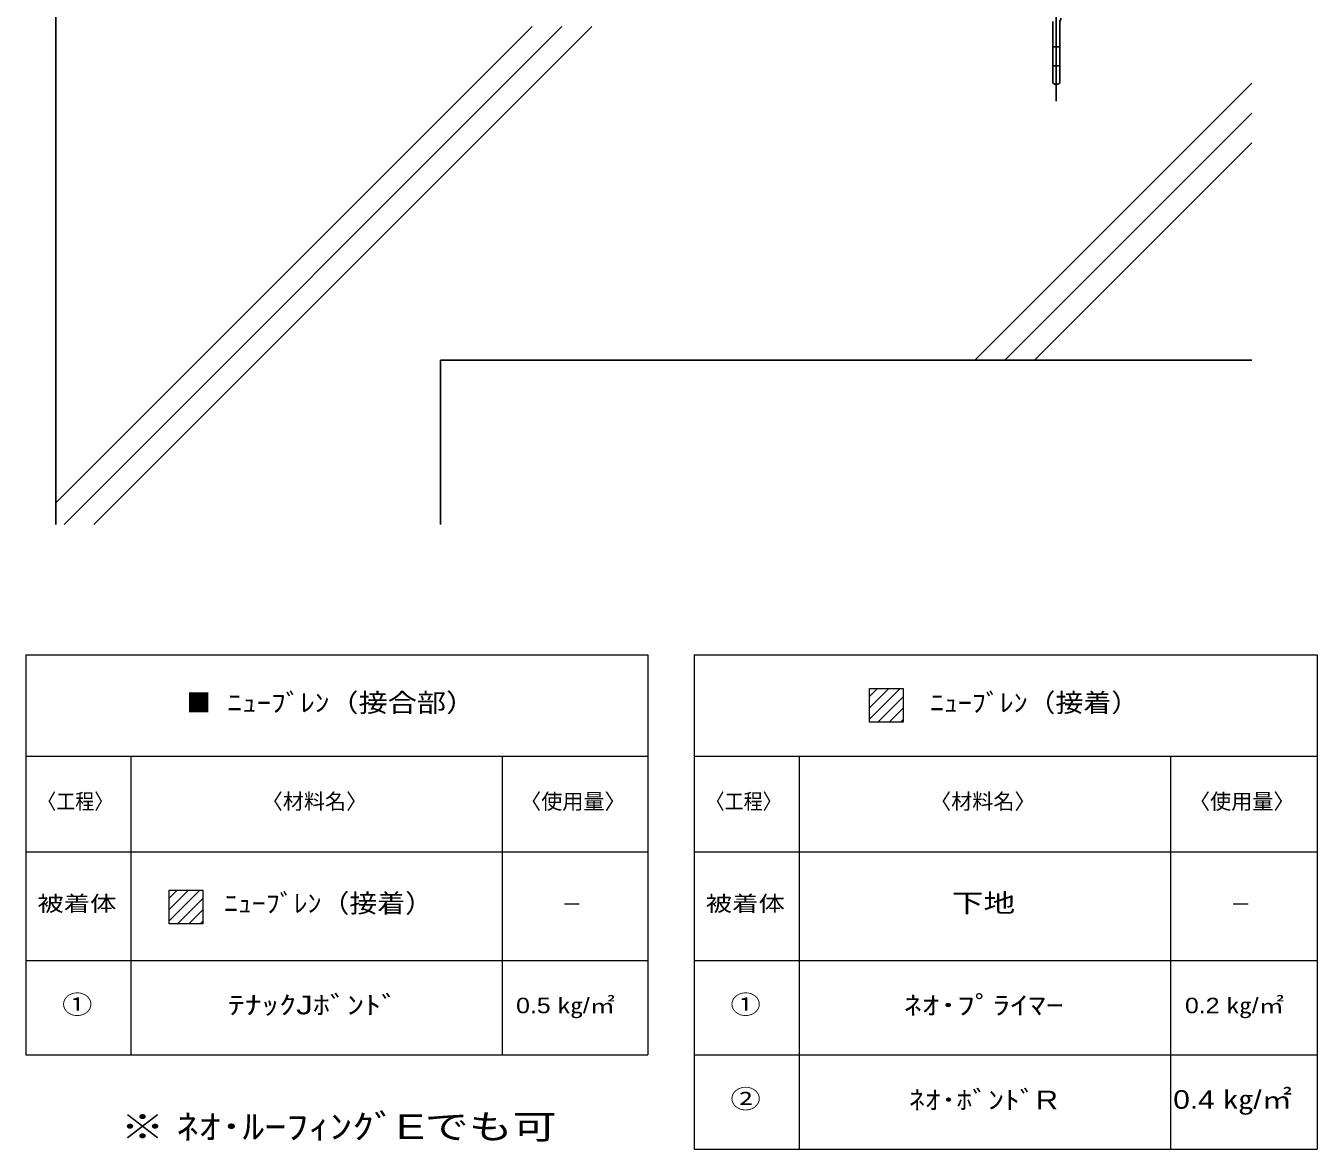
# Model space of a CAD drawing. Units: millimetres, scale not verified. Extents: x -66 to 62, y -101 to 105.
# Drawn here: x -65.7 to 56.6, y -101.1 to 5.3 of the extents above; entities that cross this region are included whole.
import ezdxf
from ezdxf.enums import TextEntityAlignment as Align

# ---------------------------------------------------------------- set-up
doc = ezdxf.new("R2010")
doc.units = ezdxf.units.MM
doc.header["$LTSCALE"] = 0.1
doc.layers.add('0-0_実線', color=134, linetype='Continuous')
doc.layers.add('0-5_金物', color=5, linetype='Continuous')
doc.layers.add('0-1_Eシート', color=254, linetype='Continuous', lineweight=18)
doc.layers.add('0-2_Z_O-文字', color=134, linetype='Continuous', lineweight=18)
doc.styles.add('HGPｺﾞｼｯｸM', font='')
doc.styles.get('HGPｺﾞｼｯｸM').set_extended_font_data('HGPｺﾞｼｯｸM')

msp = doc.modelspace()

# ---------------------------------------------------------------- linework, layer by layer
at = {"layer": '0-0_実線'}
for p, q in [((-62.913, -39.8913), (-17.7869, 5.2347)), ((-62.1193, -41.9261), (-14.9585, 5.2347)), ((-59.2909, -41.9261), (-12.1301, 5.2347)), ((24.1522, -26.3653), (50.3951, -0.1223)), ((26.9806, -26.3653), (50.3951, -2.9508)), ((29.809, -26.3653), (50.3951, -5.7792)), ((50.3951, -26.3653), (-26.4791, -26.3653)), ((-26.4791, -26.3653), (-26.4791, -41.9261))]:
    msp.add_line(p, q, dxfattribs=at)
msp.add_lwpolyline([(-62.913, -41.9261), (-62.913, 38.3955), (-62.913, 85.1626)], dxfattribs=at)
at = {"layer": '0-1_Eシート', "color": 92}
for points in [[(14.1732, -57.4667), (17.3732, -57.4667), (17.3732, -60.6667), (14.1732, -60.6667)], [(-52.1721, -76.574), (-48.9721, -76.574), (-48.9721, -79.774), (-52.1721, -79.774)]]:
    msp.add_lwpolyline(points, close=True, dxfattribs=at)
at = {"layer": '0-2_Z_O-文字'}
for p, q in [((-65.7406, -54.2821), (-6.8342, -54.2821)), ((-65.7406, -54.2821), (-65.7406, -92.1775)), ((-6.8342, -54.2821), (-6.8342, -92.1775)), ((-2.4357, -54.2821), (56.5705, -54.2821)), ((-2.4357, -54.2821), (-2.4357, -101.123)), ((56.5705, -54.2821), (56.5705, -101.123)), ((-65.7406, -63.8821), (-6.8342, -63.8821)), ((-2.4357, -63.8821), (56.5705, -63.8821)), ((-65.7406, -72.9404), (-6.8342, -72.9404)), ((-2.4357, -72.9404), (56.5705, -72.9404)), ((-65.7406, -83.2319), (-6.8342, -83.2319)), ((-2.4357, -83.2319), (56.5705, -83.2319)), ((-65.7406, -92.1775), (-6.8342, -92.1775)), ((-2.4357, -92.1775), (56.5705, -92.1775)), ((-2.4357, -101.123), (56.5705, -101.123))]:
    msp.add_line(p, q, dxfattribs=at)
at = {"layer": '0-2_Z_O-文字', "color": 254}
for p, q in [((14.1732, -58.2242), (14.9306, -57.4667)), ((14.1732, -59.3018), (16.0083, -57.4667)), ((14.1732, -60.3794), (17.0859, -57.4667)), ((14.9635, -60.6667), (17.3732, -58.2571)), ((16.0412, -60.6667), (17.3732, -59.3347)), ((17.1188, -60.6667), (17.3732, -60.4123)), ((-52.1721, -77.3315), (-51.4147, -76.574)), ((-52.1721, -78.4091), (-50.3371, -76.574)), ((-52.1721, -79.4867), (-49.2594, -76.574)), ((-51.3818, -79.774), (-48.9721, -77.3644)), ((-50.3042, -79.774), (-48.9721, -78.442)), ((-49.2265, -79.774), (-48.9721, -79.5196))]:
    msp.add_line(p, q, dxfattribs=at)
at = {"layer": '0-2_Z_O-文字', "color": 1}
for p, q in [((-55.7876, -63.8821), (-55.7876, -92.1775)), ((-20.6265, -63.8821), (-20.6265, -92.1775)), ((7.5173, -63.8821), (7.5173, -101.123)), ((42.6784, -63.8821), (42.6784, -101.123))]:
    msp.add_line(p, q, dxfattribs=at)
at = {"layer": '0-5_金物', "color": 4}
for p, q in [((31.8558, -1.8273), (31.8558, 6.9511)), ((31.5258, 5.7347), (31.5258, -0.107)), ((31.5258, 3.3347), (32.1858, 3.3347)), ((31.5258, 1.5347), (32.1858, 1.5347)), ((31.8558, -0.2653), (31.5258, -0.107)), ((31.8558, -0.2653), (32.1858, -0.107))]:
    msp.add_line(p, q, dxfattribs=at)
msp.add_lwpolyline([(32.3358, 6.0347), (32.1858, 5.7347), (32.1858, -0.107)], dxfattribs=at)

# ---------------------------------------------------------------- texts
at = {"layer": '0-2_Z_O-文字', "color": 3, "style": 'HGPｺﾞｼｯｸM', "width": 0.95}
msp.add_text('■', height=1.76, dxfattribs=at).set_placement((-50.5168, -60.2272), align=Align.BOTTOM_LEFT)
at = {"layer": '0-2_Z_O-文字', "style": 'HGPｺﾞｼｯｸM'}
for s, height, width, p in [(' ﾆｭｰﾌﾞﾚﾝ（接合部）', 1.76, 1.15, (-47.3981, -60.2272)), ('\u3000\u3000ﾆｭｰﾌﾞﾚﾝ（接着）', 1.76, 1.1, (14.6227, -60.2272)), ('〈工程〉', 1.466, 0.9, (-64.6575, -69.3452)), ('〈工程〉', 1.466, 0.9, (-1.3526, -69.3452)), ('被着体', 1.466, 1.25, (-64.6473, -79.0202)), ('\u3000ﾆｭｰﾌﾞﾚﾝ（接着）', 1.76, 1.1, (-49.6162, -79.2313)), ('被着体', 1.466, 1.25, (-1.3424, -79.0202)), ('下地', 1.76, 1.25, (21.9669, -79.2009)), ('①', 1.76, 1.2, (-62.3113, -88.8255)), ('ﾃﾅｯｸJﾎﾞﾝﾄﾞ', 1.76, 1.35, (-46.6253, -88.8743)), ('0.5 ㎏/㎡', 1.466, 1.2, (-19.304, -88.6793)), ('①', 1.76, 1.2, (0.9936, -88.8255)), ('ﾈｵ･ﾌﾟﾗｲﾏｰ', 1.76, 1.4, (17.4227, -88.8986)), ('0.2 ㎏/㎡', 1.466, 1.2, (44.0508, -88.6793)), ('②', 1.76, 1.2, (0.9936, -97.7711)), ('ﾈｵ･ﾎﾞﾝﾄﾞR', 1.76, 1.25, (17.9039, -97.8624)), ('0.4 ㎏/㎡', 1.76, 1.2, (42.9361, -97.8198)), ('※ ﾈｵ･ﾙｰﾌｨﾝｸﾞEでも可', 2.346, 1.3, (-56.7653, -100.8659))]:
    msp.add_text(s, height=height, dxfattribs=dict(at, width=width)).set_placement(p, align=Align.BOTTOM_LEFT)
for s, p in [('〈材料名〉', (-43.3999, -69.3452)), ('〈使用量〉', (-18.9233, -69.3452)), ('〈材料名〉', (19.9049, -69.3452)), ('〈使用量〉', (44.4315, -69.3452)), ('－', (-15.0248, -79.0862)), ('－', (48.33, -79.0862))]:
    msp.add_text(s, height=1.466, dxfattribs=at).set_placement(p, align=Align.BOTTOM_LEFT)

doc.saveas('drawing.dxf')
